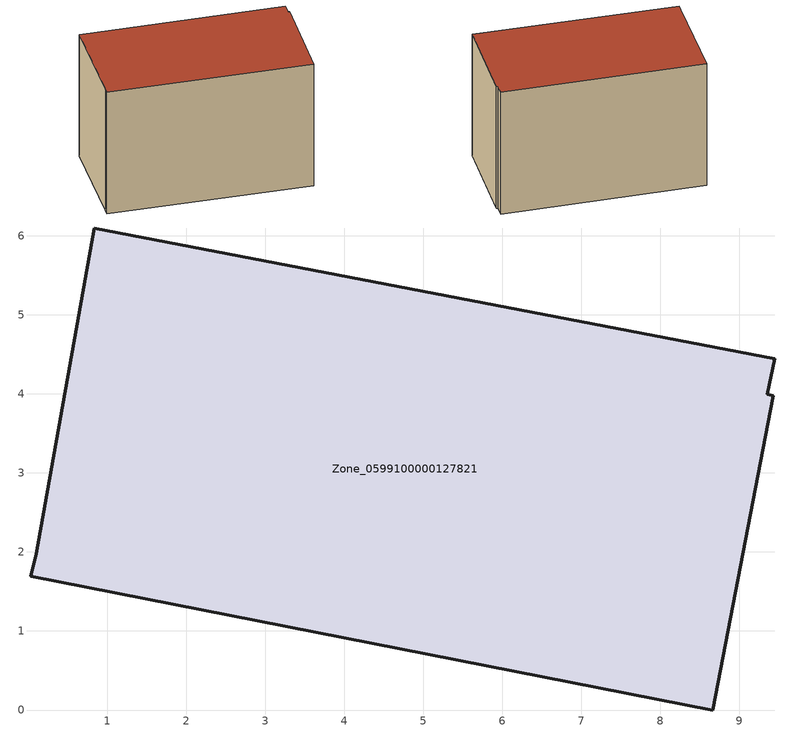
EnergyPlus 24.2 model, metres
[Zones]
Zone_0599100000127821
 floor ground (C_G): 9.45,4.44 9.36,3.99 9.43,3.98 8.67,0 0.04,1.69 0.1,1.98 0.84,6.1 z0
 wall outside (C_F): 9.36,3.99 9.45,4.44 0.84,6.1 0.1,1.98 0.04,1.69 8.67,0 9.43,3.98 9.36,3.99 z0:6
 roof outside (C_R): 0.04,1.69 8.67,0 9.43,3.98 9.36,3.99 9.45,4.44 0.84,6.1 0.1,1.98 z6
[BUILDING]
Pand.0599100000127821: North Axis=0; Terrain=City; Loads Convergence Tolerance Value=0.04; Temperature Convergence Tolerance Value=0.4; Solar Distribution=FullExterior; Maximum Number of Warmup Days=25; Minimum Number of Warmup Days=1
[Site:Location]
Rotterdam.The.Hague.AP_ZH_NLD Design_Conditions: Latitude=51.96; Longitude=4.45; Time Zone=1; Elevation=-4.5
[SITE:GROUNDTEMPERATURE:BUILDINGSURFACE]
18, 18, 18, 18, 18, 18, 18, 18, 18, 18, 18, 18
[MATERIAL] Thermal Absorptance=0.9; Solar Absorptance=0.7; Visible Absorptance=0.7
Name | Roughness | Thickness | Conductivity | Density | Specific Heat
G.TC.1946-1964 | MediumSmooth | 0.15 | 1 | 540 | 1210
F.TC.1946-1964 | Rough | 0.3 | 0.857143 | 1920 | 840
R.TC.1946-1964 | MediumRough | 0.2 | 0.235294 | 1500 | 1000
[CONSTRUCTION]
C_G: G.TC.1946-1964
C_F: F.TC.1946-1964
C_R: R.TC.1946-1964
[ZONE]
Zone_0599100000127821: Type=1; Multiplier=1; Ceiling Height=Autocalculate; Volume=Autocalculate; Floor Area=autocalculate; Part of Total Floor Area=Yes
[ZONEINFILTRATION:DESIGNFLOWRATE]
Infil_Zone_0599100000127821: Zone or ZoneList or Space or SpaceList=Zone_0599100000127821; Schedule=AlwaysOn; Design Flow Rate Calculation Method=Flow/Area; Flow Rate per Floor Area=0.003; Constant Term Coefficient=1; Temperature Term Coefficient=0; Velocity Term Coefficient=0; Velocity Squared Term Coefficient=0
[HVACTEMPLATE:ZONE:IDEALLOADSAIRSYSTEM]
Zone_0599100000127821: Maximum Heating Supply Air Temperature=50; Minimum Cooling Supply Air Temperature=13; Maximum Heating Supply Air Humidity Ratio=0.0156; Minimum Cooling Supply Air Humidity Ratio=0.0077; Heating Limit=NoLimit; Cooling Limit=NoLimit; Dehumidification Control Type=ConstantSensibleHeatRatio; Cooling Sensible Heat Ratio=0.7; Dehumidification Setpoint=60; Humidification Control Type=None; Humidification Setpoint=30; Outdoor Air Method=None; Outdoor Air Flow Rate per Person=0.00944; Outdoor Air Flow Rate per Zone Floor Area=0; Outdoor Air Flow Rate per Zone=0; Demand Controlled Ventilation Type=None; Outdoor Air Economizer Type=NoEconomizer; Heat Recovery Type=None; Sensible Heat Recovery Effectiveness=0.7; Latent Heat Recovery Effectiveness=0.65
[ZONECONTROL:THERMOSTAT]
ThermostatControl_Zone_0599100000127821: Zone or ZoneList=Zone_0599100000127821; Control Type Schedule=DualSetpointControlType; Control 1=Thermostat_Zone_0599100000127821; Temperature Difference Between Cutout And Setpoint=0
[THERMOSTATSETPOINT:DUALSETPOINT]
Thermostat_Zone_0599100000127821: Heating Setpoint Temperature Schedule=HeatingSetpoint_Zone_0599100000127821; Cooling Setpoint Temperature Schedule=CoolingSetpoint_Zone_0599100000127821
[SCHEDULE:COMPACT]
HeatingSetpoint_Zone_0599100000127821: Through: 12/31, For: AllDays, Until: 24:00, 21
CoolingSetpoint_Zone_0599100000127821: Through: 12/31, For: AllDays, Until: 24:00, 24
DualSetpointControlType: Through: 12/31, For: AllDays, Until: 24:00, 4
AlwaysOn: Through: 12/31, For: AllDays, Until: 24:00, 1
